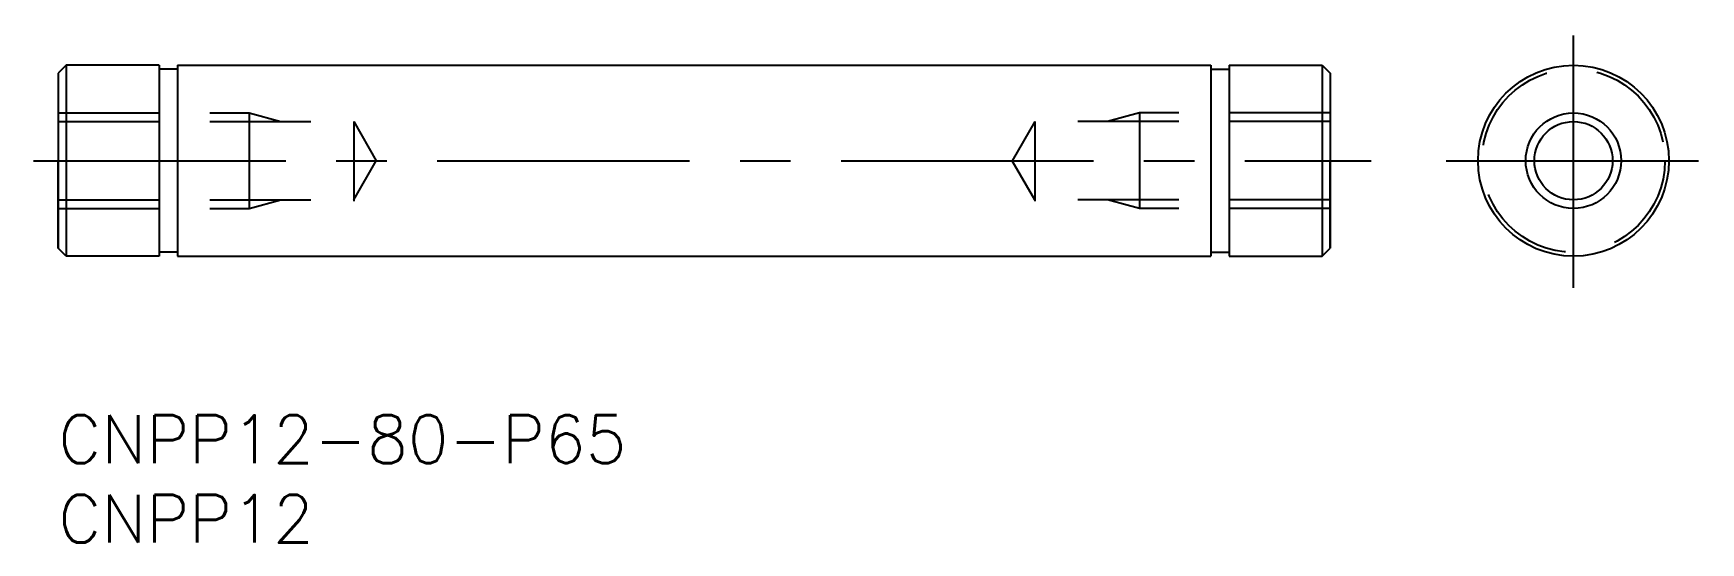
# Model space of a CAD drawing. Extents: x -2 to 103, y -8 to 24.
import ezdxf

# ---------------------------------------------------------------- set-up
doc = ezdxf.new("R2010")
doc.units = 0
doc.header["$LTSCALE"] = 0.5
doc.linetypes.add('CENTER', pattern=[50.8, 31.75, -6.35, 6.35, -6.35])
doc.linetypes.add('DASHED', pattern=[19.05, 12.7, -6.35])
for name, color, linetype in [('MSM_CENTER', 1, 'CENTER'), ('MSM_CONTINUOUS', 7, 'CONTINUOUS'), ('MSM_DASHED', 4, 'DASHED'), ('MSM_NARROW', 5, 'CONTINUOUS'), ('MSM_PART_NUMBER', 7, 'CONTINUOUS')]:
    doc.layers.add(name, color=color, linetype=linetype)
doc.styles.get("Standard").update_dxf_attribs({"font": 'txt.shx', "height": 3, "bigfont": 'bigfont.shx'})

# ---------------------------------------------------------------- blocks, each defined once
blk = doc.blocks.new('*U3')
at = {"layer": 'MSM_PART_NUMBER'}
blk.add_text('CNPP12-80-P65', height=3, dxfattribs=at).set_placement((0, -3))
blk = doc.blocks.new('*U4')
at = {"layer": 'MSM_PART_NUMBER'}
blk.add_text('CNPP12', height=3, dxfattribs=at).set_placement((0, -8))

msp = doc.modelspace()

# ---------------------------------------------------------------- linework, layer by layer
at = {"layer": 'MSM_CENTER'}
for p, q in [((95.3, 8), (95.3, 24)), ((-1.57, 16), (82.58, 16)), ((87.3, 16), (103.3, 16))]:
    msp.add_line(p, q, dxfattribs=at)
at = {"layer": 'MSM_CONTINUOUS'}
for p, q in [((0.5, 22), (0, 21.5)), ((0, 21.5), (0, 16)), ((0, 21.5), (0, 10.5)), ((0.5, 22), (0.5, 10)), ((6.35, 22), (0.5, 22)), ((6.35, 22), (6.35, 10)), ((7.5, 21.75), (6.35, 21.75)), ((7.5, 22), (72.5, 22)), ((7.5, 22), (7.5, 10)), ((72.5, 22), (72.5, 10)), ((72.5, 21.75), (73.65, 21.75)), ((73.65, 22), (73.65, 10)), ((73.65, 22), (79.5, 22)), ((79.5, 22), (80, 21.5)), ((79.5, 22), (79.5, 10)), ((80, 21.5), (80, 10.5)), ((0, 10.5), (0, 16)), ((80, 10.5), (80, 16)), ((0.5, 10), (0, 10.5)), ((79.5, 10), (80, 10.5)), ((6.35, 10), (0.5, 10)), ((7.5, 10.25), (6.35, 10.25)), ((7.5, 10), (72.5, 10)), ((72.5, 10.25), (73.65, 10.25)), ((73.65, 10), (79.5, 10))]:
    msp.add_line(p, q, dxfattribs=at)
for radius in [6, 2.46]:
    msp.add_circle((95.3, 16), radius, dxfattribs=at)
at = {"layer": 'MSM_DASHED'}
for p, q in [((0, 19), (12, 19)), ((12, 19), (12, 13)), ((12, 19), (14, 18.46)), ((68, 19), (66, 18.46)), ((80, 19), (68, 19)), ((68, 19), (68, 13)), ((0, 18.46), (18.58, 18.46)), ((18.58, 18.46), (18.58, 13.46)), ((18.58, 18.46), (20, 16)), ((61.42, 18.46), (60, 16)), ((80, 18.46), (61.42, 18.46)), ((61.42, 18.46), (61.42, 13.46)), ((18.58, 13.54), (20, 16)), ((61.42, 13.54), (60, 16)), ((0, 13.54), (18.58, 13.54)), ((0, 13), (12, 13)), ((12, 13), (14, 13.54)), ((80, 13.54), (61.42, 13.54)), ((68, 13), (66, 13.54)), ((80, 13), (68, 13))]:
    msp.add_line(p, q, dxfattribs=at)
msp.add_circle((95.3, 16), 5.75, dxfattribs=at)
at = {"layer": 'MSM_NARROW'}
msp.add_circle((95.3, 16), 3, dxfattribs=at)

# ---------------------------------------------------------------- block references
at = {"layer": 'MSM_CONTINUOUS'}
for name in ['*U3', '*U4']:
    msp.add_blockref(name, (0, 0), dxfattribs=at)

doc.saveas('drawing.dxf')
